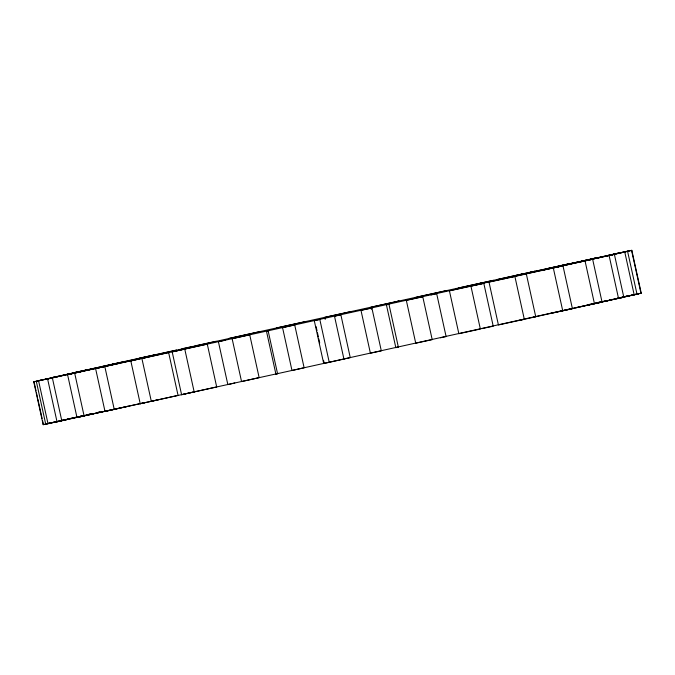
<?xml version="1.0" encoding="UTF-8"?>
<svg xmlns="http://www.w3.org/2000/svg" width="675" height="675" viewBox="0 0 675 675"><rect width="100%" height="100%" fill="white"/><g stroke="black" fill="none" stroke-linecap="round" stroke-linejoin="round"><path stroke-width="1.01" d="M66.555 419.453L43.166 424.668L33.75 381.831L78.798 371.714M43.166 424.668L78.233 416.753M77.726 417.04L77.237 417.192L144.399 402.73L105.005 411.404L95.588 368.567L118.606 363.454M618.351 253.235L631.834 250.332L641.25 293.169L596.202 303.286M343.938 359.092L334.513 316.246L340.867 314.812L350.257 357.632L329.24 362.323L323.696 363.496L314.28 320.659L314.778 320.524M350.798 311.639L351.304 311.504L324.717 317.351L325.19 319.402M388.935 304.231L386.412 304.83L395.837 347.667L398.351 347.077L388.935 304.231L386.724 304.695M447.162 290.427L228.918 338.428M323.696 363.496L324.202 363.361L323.527 360.307M37.994 380.801L40.821 380.152M172.176 351.852L207.276 344.107L216.692 386.944L181.592 394.698L172.176 351.852L184.95 348.983M266.456 331.155L269.123 330.548L130.807 360.889L140.231 403.734L278.547 373.393L275.873 374.001L266.456 331.155L602.395 256.922M396.453 301.607L399.127 300.999L370.879 307.226L371.326 309.268M493.408 280.302L480.634 283.171M624.763 252.003L627.59 251.353L637.006 294.199L634.179 294.848L624.763 252.003L586.778 260.44M48.355 423.427L50.237 422.997M79.861 416.534L84.873 415.387L73.626 417.85M181.592 394.698L194.366 391.829M415.851 297.354L534.769 271.266L516.594 275.316M85.801 415.176L90.467 414.121L86.527 414.982M56.481 376.616L51.199 377.806L69.238 373.866M259.259 331.779L67.821 374.355L134.983 359.893L95.588 368.567M130.807 360.889L148.989 356.839M225.408 340.132L218.413 341.736L227.838 384.573L234.824 382.97M458.308 288.056L480.819 283.061M566.291 264.971L597.763 257.808L530.601 272.27L569.995 263.596L546.969 268.701M614.385 254.348L609.103 255.538L618.519 298.384L623.801 297.194L614.385 254.348L596.346 258.297M64.142 419.858L65.897 419.462M97.959 412.433L99.832 412.012L97.9 412.433M140.231 403.734L158.406 399.684M275.889 374.009L619.237 298.046M176.58 350.03L112.261 364.196M67.567 374.642L74.672 373.106L84.097 415.943L76.984 417.488L67.567 374.642L83.624 371.09M47.604 378.945L52.372 377.924L61.796 420.761L57.029 421.791L47.604 378.945L57.367 376.785M496.943 279.61L523.69 273.687M581.96 261.073L598.016 257.512L590.903 259.057M608.217 255.369L617.971 253.209L613.204 254.239M523.817 274.413L562.975 265.815L572.4 308.661L533.242 317.258M552.833 267.967L592.633 259.225L602.049 302.062L562.25 310.812M57.029 421.791L66.783 419.631M76.984 417.488L93.04 413.927M105.005 411.404L128.031 406.299M617.633 298.215L627.396 296.055L622.628 297.076M55.266 377.114L94.736 368.634M107.342 365.901L74.672 373.106M558.242 266.254L629.269 250.822M570.847 263.528L610.318 255.049M74.765 372.997L36.315 381.333L45.731 424.178L116.758 408.746M470.939 286.192L480.355 329.029L458.857 333.712L449.432 290.866L483.806 283.348L493.222 326.194L481.663 328.674M80.224 416.315L84.223 415.437M602.252 301.556L606.268 300.679M610.284 299.793L612.343 299.337M614.115 299.033L638.685 293.667L628.763 295.861M64.682 419.951L104.153 411.472M595.325 303.083L600.235 302.003M194.645 345.971L216.143 341.288M577.176 262.592L592.633 259.225M607.508 255.757L631.834 250.332M63.188 375.233L99.293 367.183M112.75 364.188L72.951 372.938L88.408 369.571M124.639 361.547L102.6 366.339M540.945 270.616L562.975 265.815M45.352 379.291L58.075 376.405M33.75 381.831L48.693 378.464M623.801 297.194L605.762 301.134M586.592 305.429L602.049 302.062M616.925 298.595L641.25 293.169M550.361 313.453L572.4 308.661M575.708 307.817L611.812 299.767M70.082 418.584L74.849 417.538M48.389 423.427L57.139 421.512M61.56 420.441L65.348 419.614M67.238 419.2L69.137 418.787M156.305 354.518L139.252 358.214M193.337 346.326L181.778 348.806M472.247 285.829L483.806 283.348M509.279 277.636L526.331 273.94L535.748 316.786L518.695 320.482M86.349 414.914L90.323 414.045M430.979 294.941L436.691 293.752L446.108 336.589L440.395 337.787M589.393 304.4L594.084 303.396M598.843 302.375L600.792 301.961M278.851 327.459L276.649 327.923L304.602 321.798M314.28 320.659L319.815 319.477L329.24 362.323M396.149 347.541L398.351 347.077M631.555 250.417L640.972 293.254M585.039 260.913L594.464 303.75M553.314 267.967L562.739 310.804M316.128 326.641L317.022 330.725M317.469 332.767L318.364 336.842M318.819 338.884L319.714 342.968M268.135 330.826L277.552 373.672M184.764 349.102L194.181 391.939M104.819 366.559L114.244 409.396M38.593 380.86L48.009 423.706M34.028 381.746L36.045 390.926M36.492 392.96L37.387 397.043M37.842 399.085L42.103 418.466M42.55 420.508L43.445 424.583M294.705 324.937L282.563 327.662L291.98 370.507L304.121 367.774L294.705 324.937M249.725 334.8L232.132 338.723L241.549 381.569L259.149 377.646L249.725 334.8M168.632 352.552L141.893 358.476L151.31 401.313L178.057 395.39L168.632 352.552M504.461 278.758L489.004 282.125L498.42 324.97L524.315 319.317L514.89 276.472L504.461 278.758M422.786 296.814L406.325 300.375L415.741 343.221L432.202 339.66L422.786 296.814M371.891 308.028L360.982 310.365L370.398 353.202L381.316 350.865L371.891 308.028"/></g></svg>
